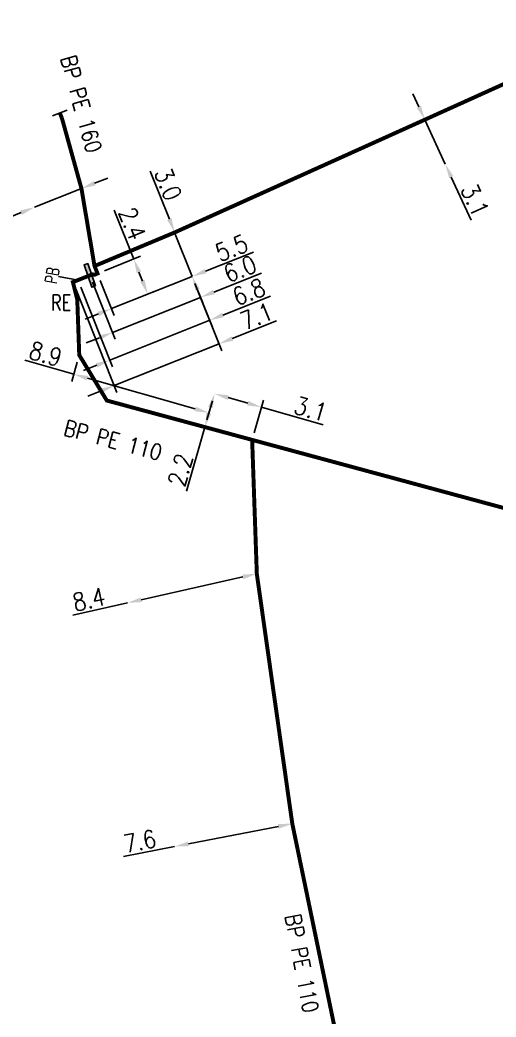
# Model space of a CAD drawing. Header units: millimetres. Extents: x 185000 to 186000, y 127990 to 129010.
# Drawn here: x 185268.8 to 185299, y 128646.2 to 128709.3 of the extents above; entities that cross this region are included whole.
import ezdxf
from ezdxf.enums import TextEntityAlignment as Align

# ---------------------------------------------------------------- set-up
doc = ezdxf.new("R2010")
doc.units = ezdxf.units.MM
doc.header["$PDMODE"] = 34
doc.linetypes.add('L_25_PE', pattern=[2000, 1000, 1000])
doc.layers.get('0').update_dxf_attribs({"linetype": 'CONTINUOUS'})
doc.layers.get('DEFPOINTS').update_dxf_attribs({"linetype": 'CONTINUOUS'})
doc.layers.add('L_150', color=1, linetype='CONTINUOUS')
doc.layers.add('L_340', color=7, linetype='CONTINUOUS')
doc.styles.add('G_ROMANS', font='ROMANS.SHX', dxfattribs={"width": 0.75})
doc.styles.get("Standard").update_dxf_attribs({"font": 'romans.shx', "width": 0.85})
doc.dimstyles.get("Standard").update_dxf_attribs({"dimtxt": 1.5, "dimasz": 1.2, "dimexe": 0.625, "dimexo": 0.625, "dimgap": 0.25, "dimtad": 1, "dimdec": 1, "dimzin": 0, "dimdsep": 46, "dimtxsty": 'Standard', "dimcen": -0.5, "dimadec": 0, "dimazin": 0, "dimtfac": 1, "dimtdec": 1, "dimtmove": 0, "dimatfit": 3, "dimfxl": 0, "dimtolj": 1, "dimtzin": 0, "dimarcsym": 0})

# ---------------------------------------------------------------- blocks, each defined once
blk = doc.blocks.new('*D1040')
at = {"layer": 'DEFPOINTS', "color": 0, "linetype": 'Continuous', "transparency": 16777216}
for p in [(185272.586, 128688.08), (185281.144, 128685.635), (185280.797, 128684.421)]:
    blk.add_point(p, dxfattribs=at)
at = {"layer": 'L_150', "color": 0, "linetype": 'Continuous', "lineweight": -2, "transparency": 16777216}
for p, q in [((185272.239, 128686.866), (185269.131, 128687.754)), ((185272.458, 128687.629), (185272.111, 128686.415)), ((185279.931, 128684.668), (185273.105, 128686.619)), ((185281.015, 128685.184), (185280.668, 128683.97))]:
    blk.add_line(p, q, dxfattribs=at)
at = {"layer": 'L_150', "color": 0, "linetype": 'Continuous', "transparency": 16777216}
for points in [[(185273.146, 128686.763), (185273.063, 128686.474), (185272.239, 128686.866)], [(185279.973, 128684.812), (185279.89, 128684.524), (185280.797, 128684.421)]]:
    blk.add_solid(points, dxfattribs=at)
at = {"layer": 'L_150', "color": 0, "linetype": 'Continuous', "transparency": 16777216, "insert": (185270.458, 128688.155), "char_height": 1.125, "attachment_point": 5, "rotation": 344.05214}
blk.add_mtext('\\A1;8.9', dxfattribs=at)
blk = doc.blocks.new('*D1041')
at = {"layer": 'DEFPOINTS', "color": 0, "linetype": 'Continuous', "transparency": 16777216}
for p in [(185281.144, 128685.635), (185281.144, 128685.635), (185280.539, 128683.52)]:
    blk.add_point(p, dxfattribs=at)
at = {"layer": 'L_150', "color": 0, "linetype": 'Continuous', "lineweight": -2, "transparency": 16777216}
for p, q in [((185280.896, 128684.769), (185280.787, 128684.385)), ((185280.539, 128683.52), (185279.378, 128679.455))]:
    blk.add_line(p, q, dxfattribs=at)
at = {"layer": 'L_150', "color": 0, "linetype": 'Continuous', "transparency": 16777216}
for points in [[(185280.752, 128684.811), (185281.041, 128684.728), (185281.144, 128685.635)], [(185280.642, 128684.426), (185280.931, 128684.344), (185280.539, 128683.52)]]:
    blk.add_solid(points, dxfattribs=at)
at = {"layer": 'L_150', "color": 0, "linetype": 'Continuous', "transparency": 16777216, "insert": (185278.983, 128680.805), "char_height": 1.125, "attachment_point": 5, "rotation": 74.04927}
blk.add_mtext('\\A1;2.2', dxfattribs=at)
blk = doc.blocks.new('*D1042')
at = {"layer": 'DEFPOINTS', "color": 0, "linetype": 'Continuous', "transparency": 16777216}
for p in [(185283.827, 128674.23), (185275.631, 128672.387), (185275.631, 128672.387)]:
    blk.add_point(p, dxfattribs=at)
at = {"layer": 'L_150', "color": 0, "linetype": 'Continuous', "lineweight": -2, "transparency": 16777216}
for p, q in [((185282.948, 128674.032), (185276.509, 128672.584)), ((185275.631, 128672.387), (185272.181, 128671.611))]:
    blk.add_line(p, q, dxfattribs=at)
at = {"layer": 'L_150', "color": 0, "linetype": 'Continuous', "transparency": 16777216}
for points in [[(185282.916, 128674.178), (185282.981, 128673.886), (185283.827, 128674.23)], [(185276.476, 128672.73), (185276.542, 128672.438), (185275.631, 128672.387)]]:
    blk.add_solid(points, dxfattribs=at)
at = {"layer": 'L_150', "color": 0, "linetype": 'Continuous', "transparency": 16777216, "insert": (185273.199, 128672.608), "char_height": 1.125, "attachment_point": 5, "rotation": 12.67401}
blk.add_mtext('\\A1;8.4', dxfattribs=at)
blk = doc.blocks.new('*D1043')
at = {"layer": 'DEFPOINTS', "color": 0, "linetype": 'Continuous', "transparency": 16777216}
for p in [(185286.073, 128658.406), (185278.613, 128656.955), (185278.613, 128656.955)]:
    blk.add_point(p, dxfattribs=at)
at = {"layer": 'L_150', "color": 0, "linetype": 'Continuous', "lineweight": -2, "transparency": 16777216}
for p, q in [((185285.19, 128658.234), (185279.497, 128657.127)), ((185278.613, 128656.955), (185275.395, 128656.329))]:
    blk.add_line(p, q, dxfattribs=at)
at = {"layer": 'L_150', "color": 0, "linetype": 'Continuous', "transparency": 16777216}
for points in [[(185285.161, 128658.381), (185285.219, 128658.087), (185286.073, 128658.406)], [(185279.468, 128657.274), (185279.525, 128656.98), (185278.613, 128656.955)]]:
    blk.add_solid(points, dxfattribs=at)
at = {"layer": 'L_150', "color": 0, "linetype": 'Continuous', "transparency": 16777216, "insert": (185276.419, 128657.292), "char_height": 1.125, "attachment_point": 5, "rotation": 11.00562}
blk.add_mtext('\\A1;7.6', dxfattribs=at)
blk = doc.blocks.new('*D251')
at = {"layer": 'DEFPOINTS', "color": 0, "linetype": 'Continuous', "transparency": 16777216}
for p in [(185281.144, 128685.635), (185281.144, 128685.635), (185283.532, 128682.709)]:
    blk.add_point(p, dxfattribs=at)
at = {"layer": 'L_150', "color": 0, "linetype": 'Continuous', "lineweight": -2, "transparency": 16777216}
for p, q in [((185282.009, 128685.388), (185283.259, 128685.03)), ((185283.661, 128683.16), (185284.253, 128685.234)), ((185284.124, 128684.783), (185288.038, 128683.665))]:
    blk.add_line(p, q, dxfattribs=at)
at = {"layer": 'L_150', "color": 0, "linetype": 'Continuous', "transparency": 16777216}
for points in [[(185282.05, 128685.532), (185281.968, 128685.243), (185281.144, 128685.635)], [(185283.3, 128685.175), (185283.218, 128684.886), (185284.124, 128684.783)]]:
    blk.add_solid(points, dxfattribs=at)
at = {"layer": 'L_150', "color": 0, "linetype": 'Continuous', "transparency": 16777216, "insert": (185287.232, 128684.675), "char_height": 1.125, "attachment_point": 5, "rotation": 344.05214}
blk.add_mtext('\\A1;3.1', dxfattribs=at)
blk = doc.blocks.new('*D2525')
at = {"layer": 'DEFPOINTS', "color": 0, "linetype": 'Continuous', "transparency": 16777216}
for p in [(185294.464, 128702.987), (185295.761, 128700.171), (185295.761, 128700.171)]:
    blk.add_point(p, dxfattribs=at)
at = {"layer": 'L_150', "color": 0, "linetype": 'Continuous', "lineweight": -2, "transparency": 16777216}
for p, q in [((185294.087, 128703.804), (185293.711, 128704.622)), ((185294.464, 128702.987), (185295.761, 128700.171)), ((185296.138, 128699.354), (185297.396, 128696.624))]:
    blk.add_line(p, q, dxfattribs=at)
at = {"layer": 'L_150', "color": 0, "linetype": 'Continuous', "transparency": 16777216}
for points in [[(185294.224, 128703.867), (185293.951, 128703.741), (185294.464, 128702.987)], [(185296.274, 128699.417), (185296.002, 128699.291), (185295.761, 128700.171)]]:
    blk.add_solid(points, dxfattribs=at)
at = {"layer": 'L_150', "color": 0, "linetype": 'Continuous', "transparency": 16777216, "insert": (185297.636, 128697.894), "char_height": 1.125, "attachment_point": 5, "rotation": 294.73997}
blk.add_mtext('\\A1;3.1', dxfattribs=at)
blk = doc.blocks.new('L_340_20')
at = {"linetype": 'Continuous'}
blk.add_hatch(color=0, dxfattribs=at).paths.add_polyline_path([(0.125, 0.75), (-0.125, 0.75), (-0.125, -0.75), (0.125, -0.75)])
at = {"color": 0, "linetype": 'Continuous'}
blk.add_lwpolyline([(-0.125, 0.75), (0.125, 0.75), (0.125, -0.75), (-0.125, -0.75)], close=True, dxfattribs=at)
at = {"color": 0, "linetype": 'Continuous', "width": 0.75}
for tag, height, flags, p in [('RE', 1, 8, (0, 2.189)), ('DEF_LEG', 1.2, 3, (0, -5)), ('DEF_COUP', 1.2, 3, (0, -7.5)), ('DEF_TYPE', 1.2, 3, (0, -10))]:
    blk.add_attdef(tag, text='', height=height, dxfattribs=dict(at, flags=flags)).set_placement(p, align=Align.MIDDLE)
blk = doc.blocks.new('L_340_07')
at = {"color": 0, "linetype": 'Continuous', "const_width": 0.25, "flags": 128}
blk.add_lwpolyline([(0, 0), (0.35, 0)], dxfattribs=at)
at = {"color": 0, "linetype": 'Continuous', "flags": 128}
blk.add_lwpolyline([(0.35, -0.5), (0.35, 0.5)], dxfattribs=at)
at = {"color": 0, "linetype": 'Continuous', "width": 0.75, "flags": 3}
for tag, p in [('DEF_LEG', (0.723, -3.465)), ('DEF_COUP', (0.723, -5.965)), ('DEF_TYPE', (0.723, -8.465))]:
    blk.add_attdef(tag, text='', height=1.2, dxfattribs=at).set_placement(p, align=Align.MIDDLE)
blk = doc.blocks.new('*D2546')
at = {"layer": 'DEFPOINTS', "color": 0, "linetype": 'Continuous', "transparency": 16777216}
for p in [(185273.744, 128693.248), (185279.738, 128693.058), (185276.921, 128691.935)]:
    blk.add_point(p, dxfattribs=at)
at = {"layer": 'L_150', "color": 0, "linetype": 'Continuous', "lineweight": -2, "transparency": 16777216}
for p, q in [((185276.034, 128694.161), (185274.802, 128697.249)), ((185274.179, 128693.421), (185276.469, 128694.335)), ((185276.588, 128692.771), (185276.367, 128693.325)), ((185279.302, 128692.884), (185276.486, 128691.761))]:
    blk.add_line(p, q, dxfattribs=at)
at = {"layer": 'L_150', "color": 0, "linetype": 'Continuous', "transparency": 16777216}
for points in [[(185276.506, 128693.381), (185276.228, 128693.27), (185276.034, 128694.161)], [(185276.727, 128692.827), (185276.449, 128692.715), (185276.921, 128691.935)]]:
    blk.add_solid(points, dxfattribs=at)
at = {"layer": 'L_150', "color": 0, "linetype": 'Continuous', "transparency": 16777216, "insert": (185275.948, 128696.401), "char_height": 1.125, "attachment_point": 5, "rotation": 291.74047}
blk.add_mtext('\\A1;2.4', dxfattribs=at)
blk = doc.blocks.new('L_340_13')
at = {"color": 0, "linetype": 'Continuous', "flags": 128}
blk.add_lwpolyline([(0, 0), (0, 1.25)], dxfattribs=at)
at = {"color": 0, "linetype": 'Continuous', "style": 'G_ROMANS', "width": 0.75}
blk.add_text('PB', height=0.75, dxfattribs=at).set_placement((0, 1.663), align=Align.MIDDLE)
at = {"color": 0, "linetype": 'Continuous', "width": 0.75, "flags": 3}
for tag, p in [('DEF_LEG', (0, -10)), ('DEF_COUP', (0, -12.5)), ('DEF_TYPE', (0, -15))]:
    blk.add_attdef(tag, text='', height=1.2, dxfattribs=at).set_placement(p, align=Align.MIDDLE)
blk = doc.blocks.new('*D2743')
at = {"layer": 'DEFPOINTS', "color": 0, "linetype": 'Continuous', "transparency": 16777216}
for p in [(185272.725, 128698.626), (185269.752, 128697.441), (185269.752, 128697.441)]:
    blk.add_point(p, dxfattribs=at)
at = {"layer": 'L_150', "color": 0, "linetype": 'Continuous', "lineweight": -2, "transparency": 16777216}
for p, q in [((185273.561, 128698.959), (185274.397, 128699.293)), ((185272.725, 128698.626), (185269.752, 128697.441)), ((185268.916, 128697.107), (185265.871, 128695.893))]:
    blk.add_line(p, q, dxfattribs=at)
at = {"layer": 'L_150', "color": 0, "linetype": 'Continuous', "transparency": 16777216}
for points in [[(185273.505, 128699.099), (185273.616, 128698.82), (185272.725, 128698.626)], [(185268.861, 128697.247), (185268.972, 128696.968), (185269.752, 128697.441)]]:
    blk.add_solid(points, dxfattribs=at)
at = {"layer": 'L_150', "color": 0, "linetype": 'Continuous', "transparency": 16777216, "insert": (185266.698, 128697.03), "char_height": 1.125, "attachment_point": 5, "rotation": 21.74047}
blk.add_mtext('\\A1;3.2', dxfattribs=at)
blk = doc.blocks.new('*D2744')
at = {"layer": 'DEFPOINTS', "color": 0, "linetype": 'Continuous', "transparency": 16777216}
for p in [(185273.254, 128693.126), (185279.738, 128693.058), (185280.265, 128691.735)]:
    blk.add_point(p, dxfattribs=at)
at = {"layer": 'L_340', "color": 0, "linetype": 'Continuous', "lineweight": -2, "transparency": 16777216}
for p, q in [((185281.101, 128692.069), (185284.125, 128693.275)), ((185273.428, 128692.691), (185274.868, 128689.078)), ((185279.911, 128692.623), (185280.439, 128691.3)), ((185274.695, 128689.514), (185280.265, 128691.735)), ((185273.859, 128689.18), (185273.023, 128688.847))]:
    blk.add_line(p, q, dxfattribs=at)
at = {"layer": 'L_340', "color": 0, "linetype": 'Continuous', "transparency": 16777216}
for points in [[(185281.046, 128692.208), (185281.157, 128691.929), (185280.265, 128691.735)], [(185273.803, 128689.32), (185273.914, 128689.041), (185274.695, 128689.514)]]:
    blk.add_solid(points, dxfattribs=at)
at = {"layer": 'L_340', "color": 0, "linetype": 'Continuous', "transparency": 16777216, "insert": (185282.764, 128693.539), "char_height": 1.125, "attachment_point": 5, "rotation": 21.7442}
blk.add_mtext('\\A1;6.0', dxfattribs=at)
blk = doc.blocks.new('*D2750')
at = {"layer": 'DEFPOINTS', "color": 0, "linetype": 'Continuous', "transparency": 16777216}
for p in [(185278.626, 128695.845), (185279.738, 128693.058), (185279.738, 128693.058)]:
    blk.add_point(p, dxfattribs=at)
at = {"layer": 'L_150', "color": 0, "linetype": 'Continuous', "lineweight": -2, "transparency": 16777216}
for p, q in [((185278.293, 128696.681), (185277.079, 128699.726)), ((185279.738, 128693.058), (185278.626, 128695.845)), ((185280.071, 128692.222), (185280.404, 128691.386))]:
    blk.add_line(p, q, dxfattribs=at)
at = {"layer": 'L_150', "color": 0, "linetype": 'Continuous', "transparency": 16777216}
for points in [[(185278.432, 128696.736), (185278.154, 128696.625), (185278.626, 128695.845)], [(185280.21, 128692.278), (185279.932, 128692.167), (185279.738, 128693.058)]]:
    blk.add_solid(points, dxfattribs=at)
at = {"layer": 'L_150', "color": 0, "linetype": 'Continuous', "transparency": 16777216, "insert": (185278.216, 128698.899), "char_height": 1.125, "attachment_point": 5, "rotation": 291.74115}
blk.add_mtext('\\A1;3.0', dxfattribs=at)
blk = doc.blocks.new('*D2752')
at = {"layer": 'DEFPOINTS', "color": 0, "linetype": 'Continuous', "transparency": 16777216}
for p in [(185272.185, 128692.702), (185279.738, 128693.058), (185281.438, 128688.794)]:
    blk.add_point(p, dxfattribs=at)
at = {"layer": 'L_150', "color": 0, "linetype": 'Continuous', "lineweight": -2, "transparency": 16777216}
for p, q in [((185272.359, 128692.266), (185274.973, 128685.711)), ((185279.911, 128692.623), (185281.612, 128688.358)), ((185282.274, 128689.127), (185285.066, 128690.24)), ((185274.799, 128686.146), (185281.438, 128688.794)), ((185273.963, 128685.813), (185273.127, 128685.479))]:
    blk.add_line(p, q, dxfattribs=at)
at = {"layer": 'L_150', "color": 0, "linetype": 'Continuous', "transparency": 16777216}
for points in [[(185282.219, 128689.266), (185282.33, 128688.988), (185281.438, 128688.794)], [(185273.908, 128685.952), (185274.019, 128685.673), (185274.799, 128686.146)]]:
    blk.add_solid(points, dxfattribs=at)
at = {"layer": 'L_150', "color": 0, "linetype": 'Continuous', "transparency": 16777216, "insert": (185283.81, 128690.547), "char_height": 1.125, "attachment_point": 5, "rotation": 21.74047}
blk.add_mtext('\\A1;7.1', dxfattribs=at)
blk = doc.blocks.new('*D2753')
at = {"layer": 'DEFPOINTS', "color": 0, "linetype": 'Continuous', "transparency": 16777216}
for p in [(185272.513, 128692.817), (185279.738, 128693.058), (185280.844, 128690.284)]:
    blk.add_point(p, dxfattribs=at)
at = {"layer": 'L_340', "color": 0, "linetype": 'Continuous', "lineweight": -2, "transparency": 16777216}
for p, q in [((185272.686, 128692.381), (185274.701, 128687.33)), ((185279.911, 128692.623), (185281.017, 128689.849)), ((185281.68, 128690.618), (185284.683, 128691.815)), ((185274.527, 128687.765), (185280.844, 128690.284)), ((185273.691, 128687.432), (185272.855, 128687.099))]:
    blk.add_line(p, q, dxfattribs=at)
at = {"layer": 'L_340', "color": 0, "linetype": 'Continuous', "transparency": 16777216}
for points in [[(185281.624, 128690.757), (185281.735, 128690.478), (185280.844, 128690.284)], [(185273.636, 128687.571), (185273.747, 128687.293), (185274.527, 128687.765)]]:
    blk.add_solid(points, dxfattribs=at)
at = {"layer": 'L_340', "color": 0, "linetype": 'Continuous', "transparency": 16777216, "insert": (185283.321, 128692.08), "char_height": 1.125, "attachment_point": 5, "rotation": 21.74047}
blk.add_mtext('\\A1;6.8', dxfattribs=at)
blk = doc.blocks.new('*D2754')
at = {"layer": 'DEFPOINTS', "color": 0, "linetype": 'Continuous', "transparency": 16777216}
for p in [(185273.744, 128693.248), (185279.738, 128693.058), (185279.738, 128693.058)]:
    blk.add_point(p, dxfattribs=at)
at = {"layer": 'L_150', "color": 0, "linetype": 'Continuous', "lineweight": -2, "transparency": 16777216}
for p, q in [((185280.574, 128693.391), (185283.619, 128694.606)), ((185273.917, 128692.812), (185274.805, 128690.586)), ((185274.632, 128691.021), (185279.738, 128693.058)), ((185279.911, 128692.623), (185279.911, 128692.623)), ((185273.796, 128690.688), (185272.96, 128690.355))]:
    blk.add_line(p, q, dxfattribs=at)
at = {"layer": 'L_150', "color": 0, "linetype": 'Continuous', "transparency": 16777216}
for points in [[(185280.518, 128693.531), (185280.629, 128693.252), (185279.738, 128693.058)], [(185273.74, 128690.827), (185273.851, 128690.549), (185274.632, 128691.021)]]:
    blk.add_solid(points, dxfattribs=at)
at = {"layer": 'L_150', "color": 0, "linetype": 'Continuous', "transparency": 16777216, "insert": (185282.236, 128694.862), "char_height": 1.125, "attachment_point": 5, "rotation": 21.7442}
blk.add_mtext('\\A1;5.5', dxfattribs=at)

msp = doc.modelspace()

# ---------------------------------------------------------------- linework, layer by layer
at = {"layer": 'L_150', "linetype": 'L_25_PE', "ltscale": 0.5}
for points in [[(185273.553, 128693.719, 0.25, 0.25, 0), (185278.626, 128695.845, 0.25, 0.25, 0), (185278.626, 128695.845, 0.25, 0.25, 0), (185294.464, 128702.987, 0.25, 0.25, 0), (185309.479, 128709.774, 0.25, 0.25, 0), (185322.25, 128715.655, 0.25, 0.25, 0), (185336.421, 128722.176, 0.25, 0.25, 0), (185347.119, 128727.097, 0.25, 0.25, 0), (185365.814, 128735.771, 0.25, 0.25, 0), (185380.72, 128742.681, 0.25, 0.25, 0), (185386.472, 128745.046, 0.25, 0.25, 0), (185389.661, 128746.402, 0.25, 0.25, 0), (185391.609, 128746.408, 0.25, 0.25, 0), (185393.622, 128745.726, 0.25, 0.25, 0), (185399.102, 128741.881, 0.25, 0.25, 0), (185408.279, 128737.082, 0.25, 0.25, 0)], [(185378.665, 128656.86, 0.25, 0.25, 0), (185376.698, 128657.246, 0.25, 0.25, 0), (185359.14, 128662.166, 0.25, 0.25, 0), (185336.159, 128668.277, 0.25, 0.25, 0), (185312.716, 128674.808, 0.25, 0.25, 0), (185312.716, 128674.808, 0.25, 0.25, 0), (185283.532, 128682.709, 0.25, 0.25, 0), (185280.539, 128683.52, 0.25, 0.25, 0), (185274.329, 128685.202, 0.25, 0.25, 0), (185272.586, 128688.08, 0.25, 0.25, 0), (185272.461, 128691.583, 0.25, 0.25, 0), (185272.185, 128692.702, 0.25, 0.25, 0), (185272.185, 128692.702, 0.25, 0.25, 0), (185272.508, 128692.83, 0.25, 0.25, 0), (185273.254, 128693.126, 0.25, 0.25, 0), (185273.423, 128693.193, 0.25, 0.25, 0), (185273.554, 128693.166, 0.25, 0.25, 0), (185273.743, 128693.248, 0.25, 0.25, 0), (185273.553, 128693.719, 0.25, 0.25, 0), (185272.725, 128698.626, 0.25, 0.25, 0), (185271.487, 128703.09, 0, 0, 0)]]:
    msp.add_lwpolyline(points, format="xyseb", dxfattribs=at)
at = {"layer": 'L_150', "linetype": 'L_25_PE', "const_width": 0.25, "flags": 128}
msp.add_lwpolyline([(185283.532, 128682.709), (185283.827, 128674.23), (185286.073, 128658.406), (185289.637, 128641.224), (185293.021, 128624.893), (185293.021, 128624.893), (185293.195, 128624.051)], dxfattribs=at)

# ---------------------------------------------------------------- block references
at = {"layer": 'L_340'}
for name, p, rotation in [('L_340_07', (185271.487, 128703.09), 111.7404698010397), ('L_340_13', (185272.508, 128692.83), 79.81252301292295)]:
    msp.add_blockref(name, p, dxfattribs=dict(at, rotation=rotation))
ref = msp.add_blockref('L_340_20', (185273.254, 128693.126), dxfattribs=dict(at, rotation=199.3287740471159))
ref.add_attrib('RE', 'RE', dxfattribs={"layer": '0', "color": 0, "linetype": 'Continuous', "height": 1, "width": 0.75}).set_placement((185271.441, 128691.395), align=Align.MIDDLE)

# ---------------------------------------------------------------- texts
at = {"layer": 'L_150', "linetype": 'L_25_PE', "width": 0.85}
msp.add_text('BP PE 160', height=1, rotation=285.49321, dxfattribs=at).set_placement((185271.379, 128706.907))
at = {"layer": 'L_150', "linetype": 'Continuous', "width": 0.85}
for rotation, p in [(345.03334, (185274.724, 128682.69)), (280.68769, (185286.681, 128649.561))]:
    msp.add_text('BP PE 110', height=1, rotation=rotation, dxfattribs=at).set_placement(p, align=Align.MIDDLE)

# ---------------------------------------------------------------- dimensions: what is measured, and where the dimension line sits
at = {"layer": 'L_150', "linetype": 'Continuous'}
for base, p1, p2, angle, override, picture, middle in [((185295.761, 128700.171), (185294.464, 128702.987), (185295.761, 128700.171), 114.73997, {"dimscale": 0.75, "dimatfit": 0}, '*D2525', (185296.955, 128697.58)), ((185279.738, 128693.058), (185278.626, 128695.845), (185279.738, 128693.058), 111.74115, {"dimscale": 0.75, "dimatfit": 0}, '*D2750', (185277.519, 128698.621)), ((185269.752, 128697.441), (185272.725, 128698.626), (185269.752, 128697.441), 21.74047, {"dimscale": 0.75, "dimlfac": 1, "dimlunit": 2, "dimatfit": 0}, '*D2743', (185266.976, 128696.333)), ((185276.921, 128691.935), (185273.744, 128693.248), (185279.738, 128693.058), 111.74047, {"dimscale": 0.75}, '*D2546', (185275.251, 128696.123)), ((185279.738, 128693.058), (185273.744, 128693.248), (185279.738, 128693.058), 201.7442, {"dimscale": 0.75, "dimatfit": 0}, '*D2754', (185282.514, 128694.165)), ((185281.438, 128688.794), (185272.185, 128692.702), (185279.738, 128693.058), 201.74047, {"dimscale": 0.75, "dimatfit": 0}, '*D2752', (185284.088, 128689.85)), ((185281.144, 128685.635), (185280.539, 128683.52), (185281.144, 128685.635), 254.04927, {"dimscale": 0.75}, '*D1041', (185279.704, 128680.599)), ((185281.144, 128685.635), (185283.532, 128682.709), (185281.144, 128685.635), 344.05214, {"dimscale": 0.75}, '*D251', (185287.025, 128683.954)), ((185275.631, 128672.387), (185283.827, 128674.23), (185275.631, 128672.387), 12.67401, {"dimscale": 0.75}, '*D1042', (185273.364, 128671.877)), ((185278.613, 128656.955), (185286.073, 128658.406), (185278.613, 128656.955), 11.00562, {"dimscale": 0.75}, '*D1043', (185276.562, 128656.556))]:
    dim = msp.add_linear_dim(base=base, p1=p1, p2=p2, angle=angle, dimstyle='Standard', override=override, dxfattribs=at)
    dim.commit()
    dim.dimension.update_dxf_attribs({"geometry": picture, "text_midpoint": middle, "dimtype": 160})
dim = msp.add_linear_dim(base=(185280.797, 128684.421), p1=(185272.586, 128688.08), p2=(185281.144, 128685.635), angle=164.05214, text='8.9', dimstyle='Standard', override={"dimscale": 0.75}, dxfattribs=at)
dim.commit()
dim.dimension.update_dxf_attribs({"geometry": '*D1040', "text_midpoint": (185270.252, 128687.434), "dimtype": 160})
at = {"layer": 'L_340', "linetype": 'Continuous'}
for base, p1, angle, picture, middle in [((185280.265, 128691.735), (185273.254, 128693.126), 201.7442, '*D2744', (185283.042, 128692.843)), ((185280.844, 128690.284), (185272.513, 128692.817), 201.74047, '*D2753', (185283.599, 128691.383))]:
    dim = msp.add_linear_dim(base=base, p1=p1, p2=(185279.738, 128693.058), angle=angle, dimstyle='Standard', override={"dimscale": 0.75, "dimatfit": 0}, dxfattribs=at)
    dim.commit()
    dim.dimension.update_dxf_attribs({"geometry": picture, "text_midpoint": middle, "dimtype": 160})

doc.saveas('drawing.dxf')
